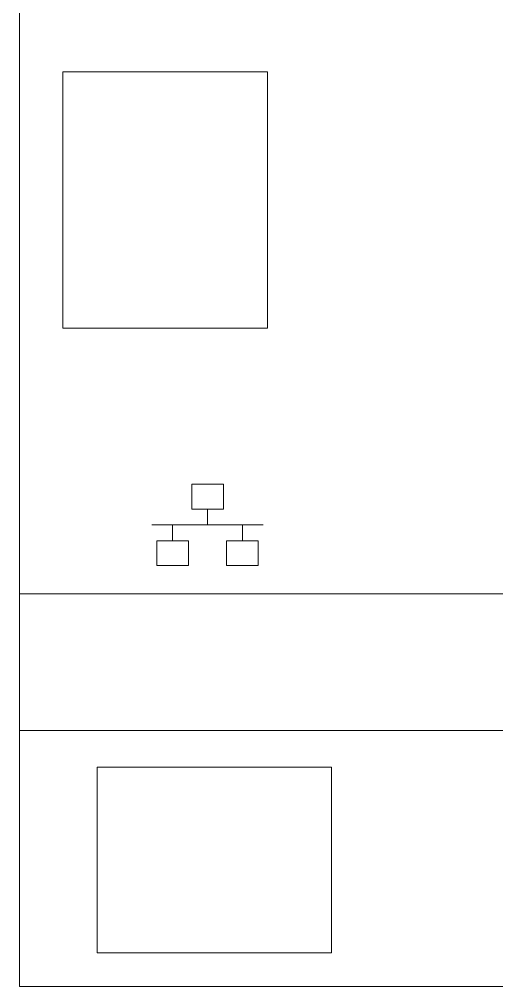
# Model space of a CAD drawing. Header units: millimetres. Extents: x 38 to 197, y -69 to 27.
# Drawn here: x 38 to 66, y -63 to -6.3 of the extents above; entities that cross this region are included whole.
import ezdxf

# ---------------------------------------------------------------- set-up
doc = ezdxf.new("R2010")
doc.units = ezdxf.units.MM
doc.header["$LTSCALE"] = 20
doc.layers.add('Ontwerplaag-1', color=7, linetype='Continuous')

msp = doc.modelspace()

# ---------------------------------------------------------------- linework, layer by layer
at = {"layer": 'Ontwerplaag-1', "color": 7, "linetype": 'Continuous', "lineweight": 5, "transparency": 33554687}
for p, q in [((52.543, -9.428), (40.543, -9.428)), ((40.543, -9.428), (40.543, -24.428)), ((52.543, -16.928), (52.543, -9.428)), ((52.543, -24.428), (52.543, -16.928)), ((40.543, -24.428), (52.543, -24.428)), ((49.029, -35.027), (49.029, -35.959)), ((45.772, -35.959), (52.285, -35.959)), ((46.984, -36.892), (46.984, -35.959)), ((51.074, -36.892), (51.074, -35.959)), ((38, -40), (197, -40)), ((38, -48), (197, -48))]:
    msp.add_line(p, q, dxfattribs=at)
at = {"layer": 'Ontwerplaag-1', "color": 7, "linetype": 'Continuous', "lineweight": 5, "transparency": 33554687, "flags": 128}
for points in [[(38, -63), (197, -63), (197, 27), (38, 27)], [(49.955, -35.027), (48.103, -35.027), (48.103, -33.576), (49.955, -33.576)], [(46.058, -36.892), (47.91, -36.892), (47.91, -38.343), (46.058, -38.343)], [(52, -36.892), (50.148, -36.892), (50.148, -38.343), (52, -38.343)], [(42.561, -50.153), (56.297, -50.153), (56.297, -61.027), (42.561, -61.027)]]:
    msp.add_lwpolyline(points, close=True, dxfattribs=at)

doc.saveas('drawing.dxf')
